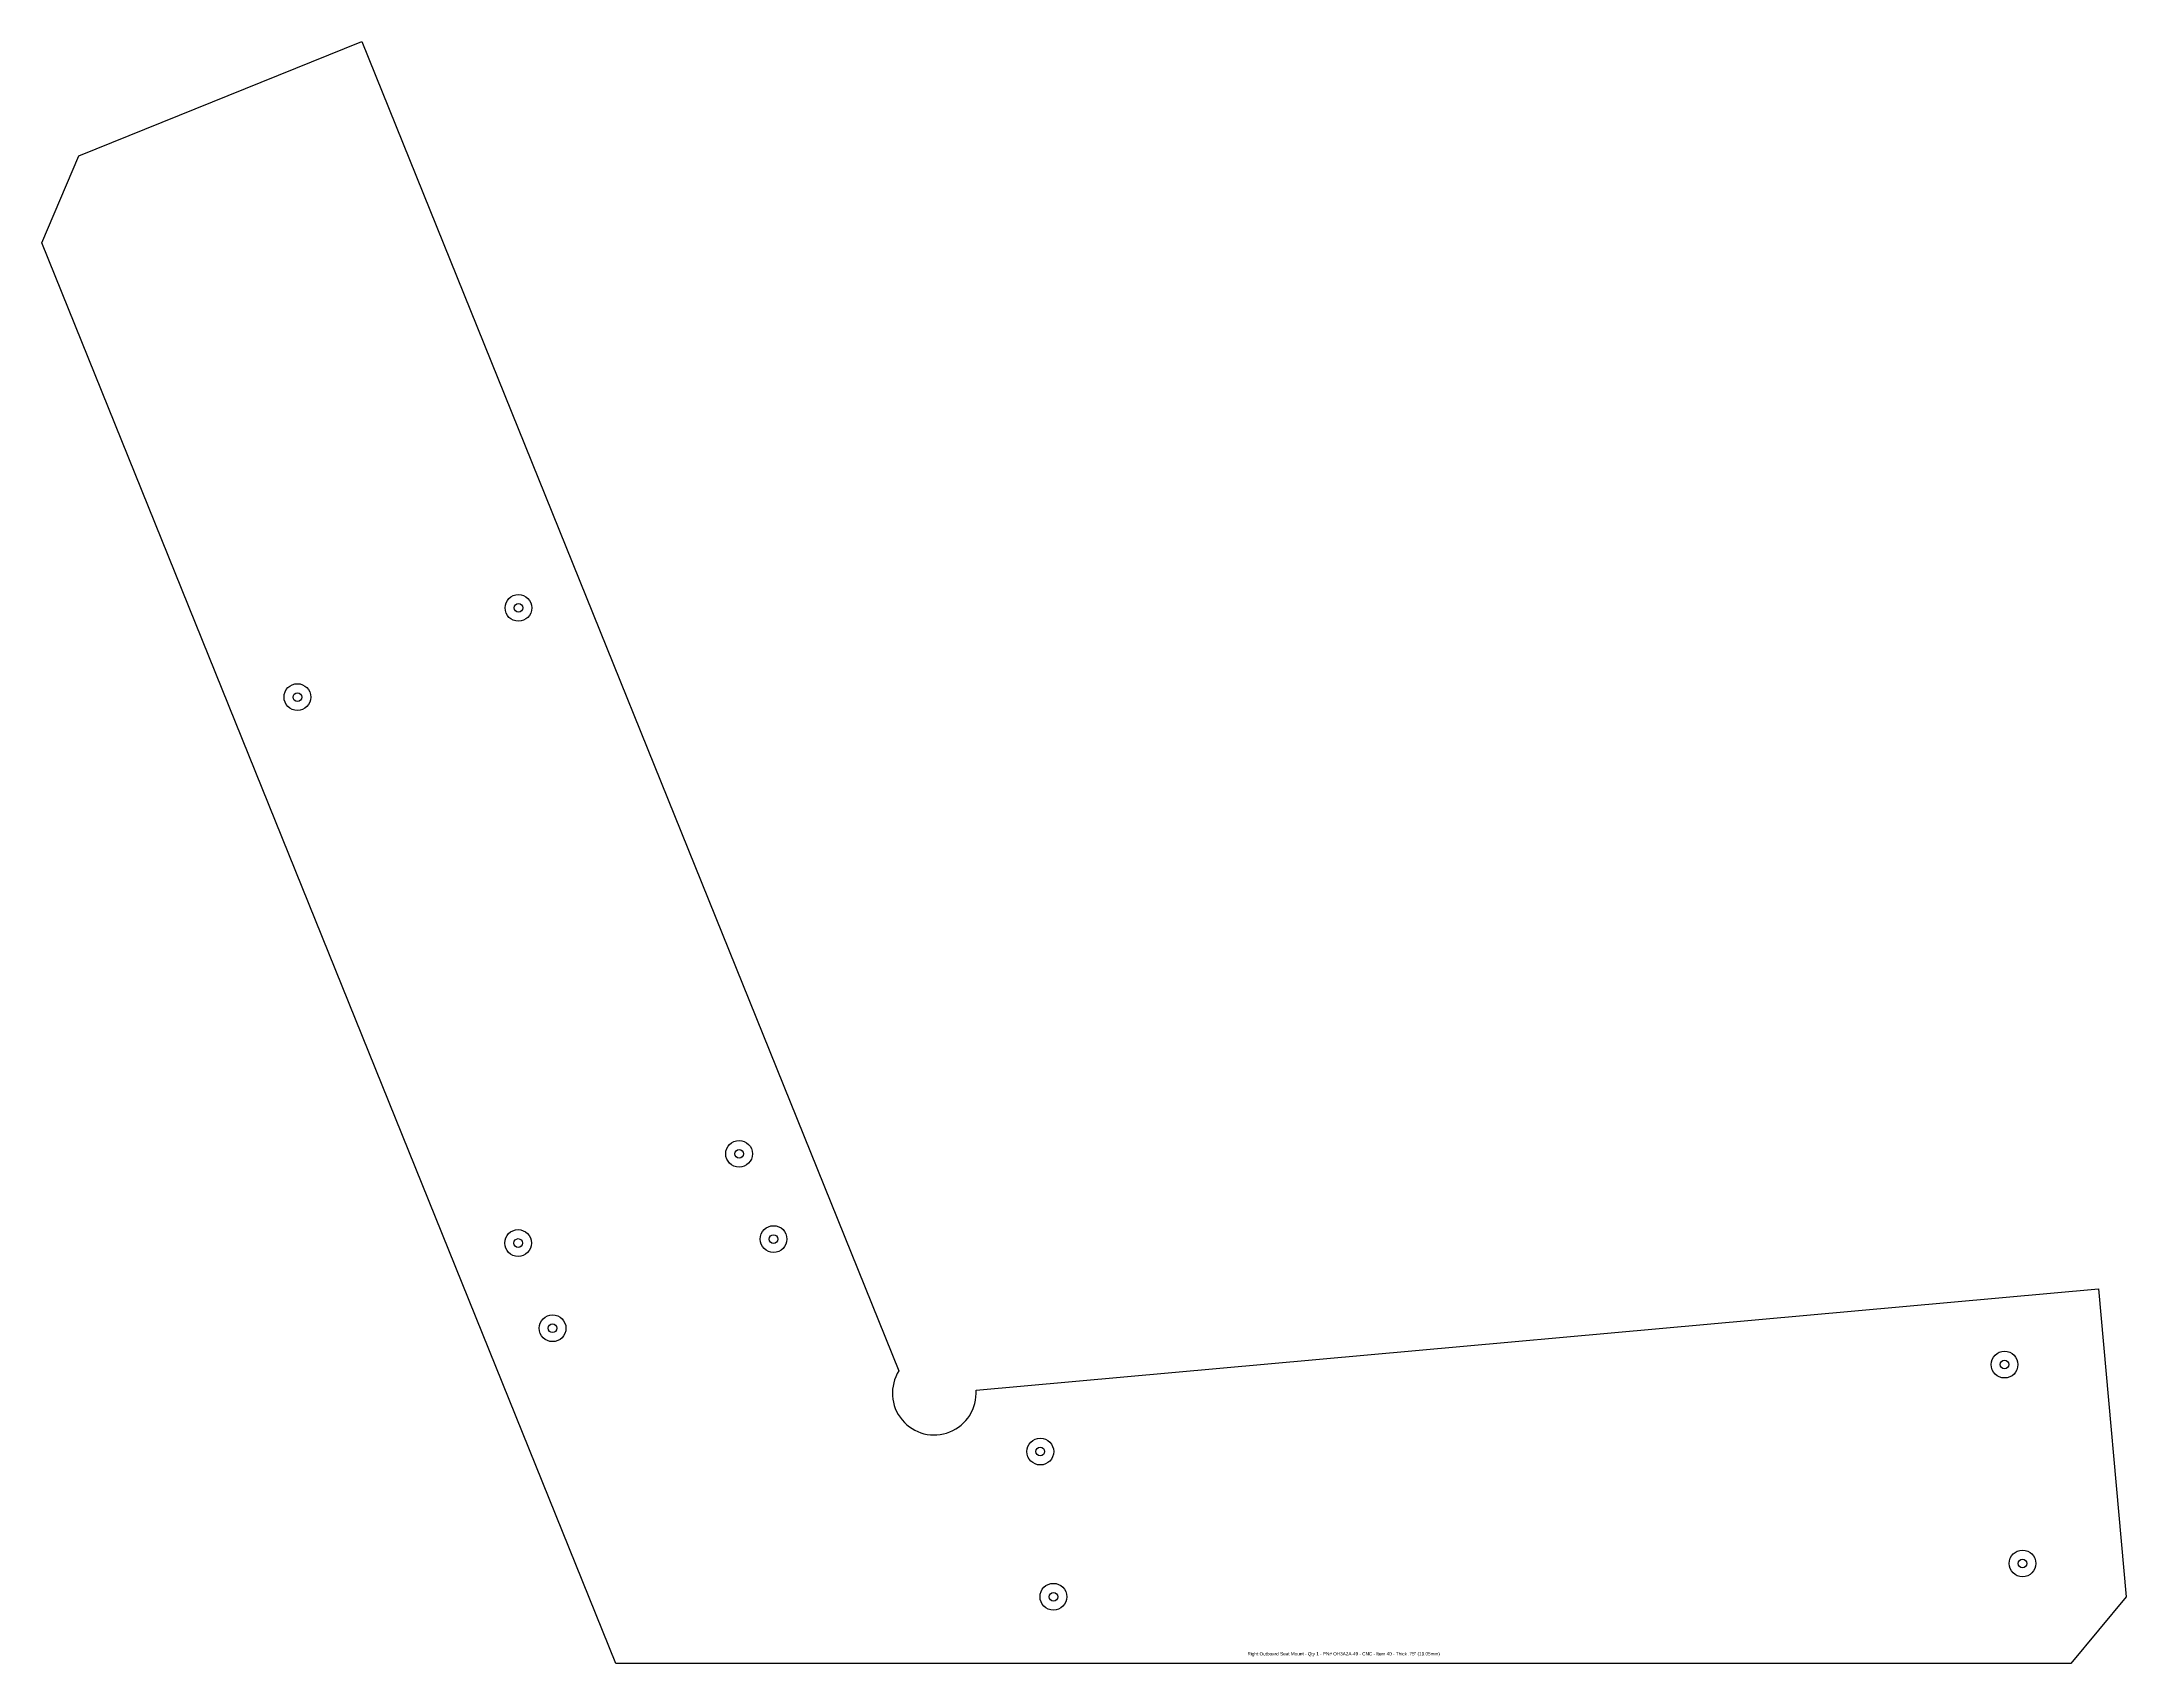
# Model space of a CAD drawing. Extents: x -4.6 to 26.6, y 4 to 28.2.
import ezdxf

# ---------------------------------------------------------------- set-up
doc = ezdxf.new("R2010")
doc.units = 0
doc.header["$MEASUREMENT"] = 0
doc.layers.get('0').update_dxf_attribs({"linetype": 'CONTINUOUS'})
doc.layers.add('Info', color=4, linetype='CONTINUOUS')
doc.styles.add('Annotative', font='txt')

msp = doc.modelspace()

# ---------------------------------------------------------------- linework, layer by layer
at = {"color": 7, "linetype": 'Continuous'}
msp.add_lwpolyline([(26.559, 4.959), (25.728, 3.963), (3.983, 3.963), (-4.599, 25.204), (-4.046, 26.505), (0.184, 28.215), (8.214, 8.339, 1.380793), (9.366, 8.047), (26.143, 9.562)], format="xyb", close=True, dxfattribs=at)
for centre in [(2.527, 19.747), (-0.777, 18.413), (5.825, 11.583), (2.522, 10.249), (6.34, 10.308), (3.037, 8.974), (24.739, 8.431), (10.327, 7.13), (25.008, 5.457), (10.523, 4.959)]:
    msp.add_circle(centre, 0.2, dxfattribs=at)
for centre in [(2.527, 19.747), (-0.777, 18.413), (5.825, 11.583), (2.522, 10.249), (6.34, 10.308), (3.037, 8.974), (24.739, 8.431), (10.327, 7.13), (25.008, 5.457), (10.523, 4.959)]:
    msp.add_circle(centre, 0.065)

# ---------------------------------------------------------------- texts
at = {"layer": 'Info', "insert": (14.861, 4.131), "char_height": 0.05, "attachment_point": 2, "style": 'Annotative'}
msp.add_mtext_dynamic_manual_height_columns('Right Outboard Seat Mount - Qty 1 - PN# OH3A2A-49 - CNC - Item 40 - Thick .75" (19.05mm)', width=5.31726, gutter_width=0.625, heights=[0.083], dxfattribs=at)

doc.saveas('drawing.dxf')
